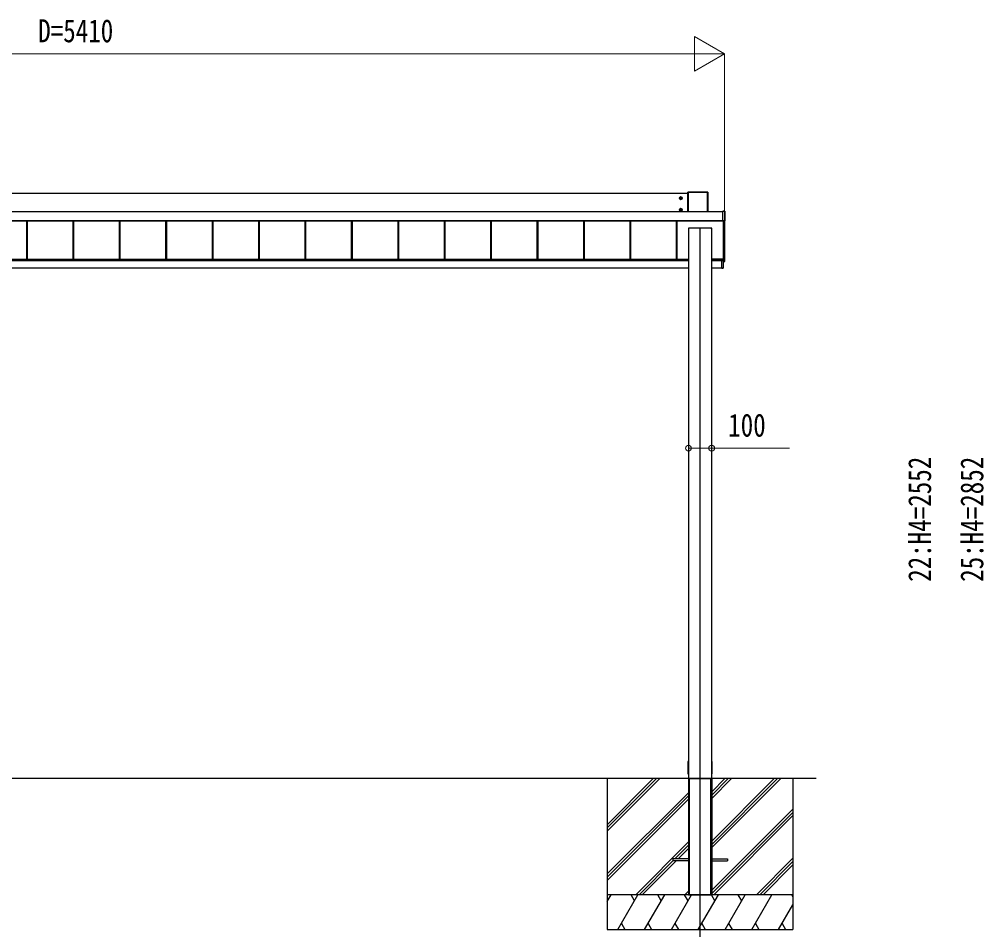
# Model space of a CAD drawing. Units: millimetres, scale not verified. Extents: x -12615 to 12615, y -8910 to 8910.
# Drawn here: x -8299 to -4143, y -5376 to -1455 of the extents above; entities that cross this region are included whole.
import ezdxf
from ezdxf.enums import TextEntityAlignment as Align

# ---------------------------------------------------------------- set-up
doc = ezdxf.new("R2010")
doc.units = ezdxf.units.MM
doc.header["$LTSCALE"] = 30
for name, color, linetype in [('0-3_YKK_11', 7, 'Continuous'), ('0-4_YKK_11E', 7, 'Continuous'), ('0-5_YKK_12', 2, 'Continuous'), ('0-6_YKK_A1', 4, 'Continuous')]:
    doc.layers.add(name, color=color, linetype=linetype)
doc.layers.add('0-7_YKK_D', color=6, linetype='Continuous', lineweight=18)
doc.styles.add('ＭＳ ゴシック', font='')
doc.styles.get('ＭＳ ゴシック').set_extended_font_data('MS Gothic')

msp = doc.modelspace()

# ---------------------------------------------------------------- linework, layer by layer
at = {"layer": '0-3_YKK_11'}
for p, q in [((-5417.94, -2282.31), (-5417.94, -2200.15)), ((-5332.44, -2199.65), (-5417.44, -2199.65)), ((-5331.94, -2200.15), (-5331.94, -2282.31)), ((-10511.94, -2203.87), (-5417.94, -2203.87)), ((-5440.69, -2225.61), (-5455.19, -2225.61)), ((-5447.94, -2218.36), (-5447.94, -2232.86)), ((-5447.18, -2223.33), (-5447.18, -2222.61)), ((-10663.44, -2282.31), (-5266.44, -2282.31)), ((-5440.69, -2275.58), (-5455.19, -2275.58)), ((-5447.94, -2268.33), (-5447.94, -2282.83)), ((-5447.18, -2273.3), (-5447.18, -2272.58)), ((-5264.64, -2281.03), (-5258.94, -2281.03)), ((-5258.44, -2281.53), (-5258.44, -2323.51)), ((-10663.44, -2322.42), (-5266.44, -2322.42)), ((-8266.44, -2488.65), (-8266.44, -2322.42)), ((-8263.84, -2488.65), (-8263.84, -2322.42)), ((-8263.44, -2488.65), (-8263.44, -2322.42)), ((-8066.44, -2488.65), (-8066.44, -2322.42)), ((-8063.84, -2488.65), (-8063.84, -2322.42)), ((-8063.44, -2488.65), (-8063.44, -2322.42)), ((-7866.44, -2488.65), (-7866.44, -2322.42)), ((-7863.84, -2488.65), (-7863.84, -2322.42)), ((-7863.44, -2488.65), (-7863.44, -2322.42)), ((-7666.44, -2488.65), (-7666.44, -2322.42)), ((-7663.84, -2488.65), (-7663.84, -2322.42)), ((-7663.44, -2488.65), (-7663.44, -2322.42)), ((-7466.44, -2488.65), (-7466.44, -2322.42)), ((-7463.84, -2488.65), (-7463.84, -2322.42)), ((-7463.44, -2488.65), (-7463.44, -2322.42)), ((-7266.44, -2488.65), (-7266.44, -2322.42)), ((-7263.84, -2488.65), (-7263.84, -2322.42)), ((-7263.44, -2488.65), (-7263.44, -2322.42)), ((-7066.44, -2488.65), (-7066.44, -2322.42)), ((-7063.84, -2488.65), (-7063.84, -2322.42)), ((-7063.44, -2488.65), (-7063.44, -2322.42)), ((-6866.44, -2488.65), (-6866.44, -2322.42)), ((-6863.84, -2488.65), (-6863.84, -2322.42)), ((-6863.44, -2488.65), (-6863.44, -2322.42)), ((-6666.44, -2488.65), (-6666.44, -2322.42)), ((-6663.84, -2488.65), (-6663.84, -2322.42)), ((-6663.44, -2488.65), (-6663.44, -2322.42)), ((-6466.44, -2488.65), (-6466.44, -2322.42)), ((-6463.84, -2488.65), (-6463.84, -2322.42)), ((-6463.44, -2488.65), (-6463.44, -2322.42)), ((-6266.44, -2488.65), (-6266.44, -2322.42)), ((-6263.84, -2488.65), (-6263.84, -2322.42)), ((-6263.44, -2488.65), (-6263.44, -2322.42)), ((-6066.44, -2488.65), (-6066.44, -2322.42)), ((-6063.84, -2488.65), (-6063.84, -2322.42)), ((-6063.44, -2488.65), (-6063.44, -2322.42)), ((-5866.44, -2488.65), (-5866.44, -2322.42)), ((-5863.84, -2488.65), (-5863.84, -2322.42)), ((-5863.44, -2488.65), (-5863.44, -2322.42)), ((-5666.44, -2488.65), (-5666.44, -2322.42)), ((-5663.84, -2488.65), (-5663.84, -2322.42)), ((-5663.44, -2488.65), (-5663.44, -2322.42)), ((-5466.44, -2488.65), (-5466.44, -2322.42)), ((-5463.84, -2488.65), (-5463.84, -2322.42)), ((-5463.44, -2488.65), (-5463.44, -2322.42)), ((-5265.24, -2323.83), (-5266.44, -2323.83)), ((-5266.44, -2323.83), (-5266.44, -2323.83)), ((-5265.24, -2323.83), (-5265.24, -2323.83)), ((-5264.64, -2324.01), (-5258.94, -2324.01)), ((-5414.94, -2354.01), (-5414.94, -2354.3)), ((-5412.74, -2354), (-5414.64, -2354)), ((-5412.44, -2354.3), (-5412.44, -2354.01)), ((-5412.44, -2354.21), (-5411.44, -2354.21)), ((-5410.94, -2354.3), (-5410.94, -2354.23)), ((-5318.94, -2354.3), (-5318.94, -2354.23)), ((-5318.44, -2354.21), (-5317.44, -2354.21)), ((-5317.44, -2354.3), (-5317.44, -2354.01)), ((-5317.14, -2354), (-5315.24, -2354)), ((-5314.94, -2354.01), (-5314.94, -2354.3)), ((-10514.94, -2488.65), (-5414.94, -2488.65)), ((-5265.94, -2490.71), (-5265.94, -2493.29)), ((-5265.94, -2493.31), (-5265.94, -2493.29)), ((-10514.94, -2493.52), (-5414.94, -2493.52)), ((-5314.94, -2493.52), (-5271.94, -2493.52)), ((-5265.75, -2493.49), (-5265.76, -2493.49)), ((-5265.74, -2493.49), (-5265.74, -2493.49)), ((-5259.41, -2498.21), (-5265.44, -2498.59)), ((-5259.41, -2497.96), (-5258.94, -2497.47)), ((-5315.24, -4725), (-5414.64, -4725)), ((-5412.44, -5225), (-5412.44, -4725)), ((-5410.94, -5225), (-5410.94, -4725)), ((-5318.94, -5225), (-5318.94, -4725)), ((-5317.44, -5225), (-5317.44, -4725))]:
    msp.add_line(p, q, dxfattribs=at)
for points in [[(-5452.94, -2222.72), (-5452.94, -2228.5), (-5447.94, -2231.38), (-5442.94, -2228.5), (-5442.94, -2222.72), (-5447.94, -2219.84)], [(-5452.94, -2272.69), (-5452.94, -2278.47), (-5447.94, -2281.35), (-5442.94, -2278.47), (-5442.94, -2272.69), (-5447.94, -2269.81)]]:
    msp.add_lwpolyline(points, close=True, dxfattribs=at)
for points in [[(-5450.22, -2224.85), (-5450.94, -2224.85), (-5450.94, -2226.37), (-5450.22, -2226.37)], [(-5447.18, -2222.61), (-5448.7, -2222.61), (-5448.7, -2223.33)], [(-5448.7, -2227.89), (-5448.7, -2228.61), (-5447.18, -2228.61), (-5447.18, -2227.89)], [(-5445.66, -2226.37), (-5444.94, -2226.37), (-5444.94, -2224.85), (-5445.66, -2224.85)], [(-5450.22, -2274.82), (-5450.94, -2274.82), (-5450.94, -2276.34), (-5450.22, -2276.34)], [(-5447.18, -2272.58), (-5448.7, -2272.58), (-5448.7, -2273.3)], [(-5448.7, -2277.86), (-5448.7, -2278.58), (-5447.18, -2278.58), (-5447.18, -2277.86)], [(-5445.66, -2276.34), (-5444.94, -2276.34), (-5444.94, -2274.82), (-5445.66, -2274.82)], [(-5266.44, -2323.83), (-5266.44, -2323.28), (-5266.44, -2322.77), (-5266.44, -2281.71), (-5266.44, -2281.23), (-5266.44, -2281.08), (-5266.44, -2281.08), (-5265.24, -2281.08)], [(-5259.94, -2324.01), (-5259.94, -2496.43), (-5259.94, -2497), (-5265.44, -2497.33)], [(-5264.94, -2323.84), (-5264.94, -2496.98), (-5260.44, -2496.98), (-5259.94, -2496.48)], [(-5314.94, -5225), (-5314.94, -4721), (-5314.94, -2354.3), (-5315.24, -2354.3), (-5414.64, -2354.3), (-5414.94, -2354.3), (-5414.94, -4721), (-5414.94, -5225)], [(-5267.94, -2488.99), (-5267.94, -2488.94), (-5267.94, -2488.65), (-5314.94, -2488.65)], [(-5266.94, -2488.26), (-5266.94, -2489), (-5271.94, -2488.99), (-5271.94, -2493.28), (-5271.94, -2493.48), (-5265.75, -2493.49), (-5265.75, -2493.79)], [(-5264.94, -2487.96), (-5265.24, -2488.26), (-5268.44, -2488.26), (-5268.44, -2488.65)], [(-5265.44, -2488.26), (-5265.44, -2490.21), (-5265.44, -2493.79), (-5265.44, -2526.88)], [(-5259.41, -2498.21), (-5258.94, -2497.71), (-5258.94, -2497.47), (-5258.94, -2455.94), (-5259.94, -2455.88)], [(-10514.94, -2525), (-10514.57, -2525), (-10514.09, -2525), (-5415.79, -2525), (-5415.31, -2525), (-5414.94, -2525)], [(-5415.81, -2525), (-5415.96, -2527.5), (-5415.44, -2527.5), (-5414.94, -2527.5)], [(-5314.94, -2525), (-5314.57, -2525), (-5314.09, -2525), (-5271.94, -2525)], [(-5314.94, -2527.5), (-5314.44, -2527.5), (-5313.92, -2527.5), (-5314.07, -2525)], [(-5271.94, -2527.26), (-5271.94, -2493.78), (-5271.94, -2493.48)], [(-5271.94, -2527.26), (-5271.94, -2527.56), (-5265.72, -2527.18), (-5265.44, -2526.88)], [(-5265.44, -2498.01), (-5265.12, -2498.31), (-5259.41, -2497.96)], [(-5414.94, -4650.5), (-5416.67, -4650.5), (-5417.17, -4650.5), (-5417.44, -4681.7), (-5417.24, -4705), (-5416.74, -4705), (-5414.94, -4705)], [(-5314.94, -4705), (-5313.14, -4705), (-5312.64, -4705), (-5312.44, -4681.7), (-5312.71, -4650.5), (-5313.21, -4650.5), (-5314.94, -4650.5)]]:
    msp.add_lwpolyline(points, dxfattribs=at)
for centre, radius in [((-5447.94, -2225.61), 6.25), ((-5447.94, -2225.61), 5), ((-5447.94, -2275.58), 6.25), ((-5447.94, -2275.58), 5)]:
    msp.add_circle(centre, radius, dxfattribs=at)
for centre, radius, start, end in [((-5447.94, -2225.61), 5.58, 153.74848, 206.25152), ((-5447.94, -2225.61), 5.58, 93.74848, 146.25152), ((-5447.94, -2225.61), 5.58, 213.74848, 266.25152), ((-5450.22, -2223.33), 1.52, 270, 0), ((-5450.22, -2227.89), 1.52, 0, 90), ((-5447.94, -2225.61), 5.58, 33.74848, 86.25152), ((-5447.94, -2225.61), 5.58, 273.74848, 326.25152), ((-5445.66, -2223.33), 1.52, 180, 270), ((-5445.66, -2227.89), 1.52, 90, 180), ((-5447.94, -2225.61), 5.58, 333.74848, 26.25152), ((-5447.94, -2275.58), 5.58, 153.74848, 206.25152), ((-5447.94, -2275.58), 5.58, 93.74848, 146.25152), ((-5447.94, -2275.58), 5.58, 213.74848, 266.25152), ((-5450.22, -2273.3), 1.52, 270, 0), ((-5450.22, -2277.86), 1.52, 0, 90), ((-5447.94, -2275.58), 5.58, 33.74848, 86.25152), ((-5447.94, -2275.58), 5.58, 273.74848, 326.25152), ((-5445.66, -2273.3), 1.52, 180, 270), ((-5445.66, -2277.86), 1.52, 90, 180), ((-5447.94, -2275.58), 5.58, 333.74848, 26.25152), ((-5264.8, -2279.67), 1.41, 271.33232, 274.49739), ((-5265.15, -2326.45), 2.62, 81.42612, 92.09097)]:
    msp.add_arc(centre, radius, start, end, dxfattribs=at)
for centre, major_axis, ratio, start_param, end_param in [((-5417.44, -2200.15), (0.382, -0.325), 0.996231, 2.2770247, 3.8440941), ((-5332.44, -2200.15), (0.382, 0.325), 0.996231, 5.5806839, 7.1477533), ((-5265.24, -2281.07), (0.6, 0), 0.026226, 4.712389, 5.6461648), ((-5264.64, -2281.33), (0, 0.3), 0.998743, 6.2831853, 6.8214342), ((-5258.94, -2281.53), (0.382, 0.325), 0.996231, 5.5806839, 7.1477533), ((-5264.64, -2323.71), (0, 0.3), 0.998743, 2.0534275, 3.1415927), ((-5258.94, -2323.51), (0.382, -0.325), 0.996231, 5.4186173, 6.9856867), ((-5414.64, -2354.01), (0.3, 0), 0.034921, 1.5707963, 3.1415927), ((-5412.74, -2354.01), (0.3, 0), 0.034921, 6.2831853, 7.8539816), ((-5411.44, -2354.23), (0.5, 0), 0.034921, 6.2831853, 7.8539816), ((-5318.44, -2354.23), (0.5, 0), 0.034921, 1.5707963, 3.1415927), ((-5317.14, -2354.01), (0.3, 0), 0.034921, 1.5707963, 3.1415927), ((-5315.24, -2354.01), (0.3, 0), 0.034921, 6.2831853, 7.8539816), ((-5265.74, -2490.71), (-0.108, 0.169), 0.994155, 5.7105836, 7.28138), ((-5265.74, -2493.29), (0.145, 0.15), 0.921201, 2.3804184, 3.9145081)]:
    msp.add_ellipse(centre, major_axis=major_axis, ratio=ratio, start_param=start_param, end_param=end_param, dxfattribs=at)
at = {"layer": '0-4_YKK_11E'}
for p, q in [((-5417.1, -2200.28), (-5417.1, -2282.31)), ((-10663.44, -2282.79), (-5266.44, -2282.79)), ((-5265.24, -2281.08), (-5266.44, -2281.08)), ((-5259.4, -2281.71), (-5266.44, -2281.71)), ((-5265.24, -2281.08), (-5265.24, -2281.08)), ((-5264.69, -2281.07), (-5264.64, -2281.07)), ((-5264.64, -2281.07), (-5264.64, -2281.03)), ((-10663.44, -2321.76), (-5266.44, -2321.76)), ((-10663.44, -2322.28), (-5266.44, -2322.28)), ((-5266.44, -2322.42), (-10663.44, -2322.42)), ((-5266.44, -2323.83), (-5265.24, -2323.83)), ((-5414.64, -2354), (-5414.64, -2354.3)), ((-5412.74, -2354.3), (-5412.74, -2354)), ((-5411.44, -2354.21), (-5411.44, -2354.3)), ((-5318.44, -2354.3), (-5318.44, -2354.21)), ((-5317.14, -2354.3), (-5317.14, -2354)), ((-5315.24, -2354), (-5315.24, -2354.3)), ((-10514.94, -2490.65), (-5414.94, -2490.65)), ((-5314.94, -2490.65), (-5271.94, -2490.65)), ((-5271.94, -2493.28), (-5266.22, -2493.29)), ((-5414.94, -2527.18), (-5415.44, -2527.18)), ((-5314.44, -2527.18), (-5314.57, -2525)), ((-5265.74, -2493.79), (-5271.94, -2493.78)), ((-5265.44, -2498.59), (-5259.41, -2498.21)), ((-5259.41, -2497.96), (-5259.41, -2498.21))]:
    msp.add_line(p, q, dxfattribs=at)
for points in [[(-5417.94, -2200.15), (-5417.6, -2200.29), (-5417.6, -2282.31)], [(-5332.78, -2282.31), (-5332.78, -2200.28), (-5417.1, -2200.28), (-5417.1, -2199.79), (-5417.6, -2200.29)], [(-5417.44, -2199.65), (-5417.1, -2199.79), (-5332.78, -2199.79), (-5332.44, -2199.65)], [(-5332.78, -2200.28), (-5332.78, -2199.79), (-5332.28, -2200.29)], [(-5332.28, -2282.31), (-5332.28, -2200.29), (-5331.94, -2200.15)], [(-5258.94, -2281.03), (-5259.4, -2281.23), (-5259.4, -2281.71), (-5259.4, -2322.77), (-5266.44, -2322.77)], [(-5266.44, -2281.23), (-5259.4, -2281.23), (-5258.9, -2281.73)], [(-5258.44, -2323.51), (-5258.9, -2322.79), (-5258.9, -2281.73), (-5258.44, -2281.53)], [(-5258.94, -2324.01), (-5259.4, -2323.28), (-5266.44, -2323.28)], [(-5264.78, -2323.86), (-5264.64, -2323.89), (-5264.64, -2324.01)], [(-5259.4, -2322.77), (-5259.4, -2323.28), (-5258.9, -2322.79)], [(-5265.94, -2493.29), (-5266.22, -2493.29), (-5266.22, -2490.71), (-5265.94, -2490.71)], [(-5265.74, -2493.49), (-5265.74, -2490.21), (-5265.72, -2490.21), (-5265.72, -2488.26)], [(-5415.44, -2527.5), (-5415.44, -2527.18), (-5415.31, -2525)], [(-5314.94, -2527.18), (-5314.44, -2527.18), (-5314.44, -2527.5)], [(-5265.44, -2526.88), (-5265.72, -2526.88), (-5271.94, -2527.26)], [(-5265.75, -2493.79), (-5265.72, -2493.79), (-5265.72, -2526.88)], [(-5265.44, -2498.06), (-5265.12, -2498.36), (-5265.12, -2498.31)], [(-5259.41, -2498.21), (-5259.41, -2498.21), (-5258.94, -2497.71)]]:
    msp.add_lwpolyline(points, dxfattribs=at)
for centre, radius, start, end in [((-5417.22, -2204.39), 4.12, 88.40447, 95.35624), ((-5332.66, -2204.39), 4.12, 84.64376, 91.59553), ((-5259.29, -2285.83), 4.12, 84.64376, 91.59553), ((-5259.29, -2326.89), 4.12, 84.64376, 91.59553), ((-5266.15, -2495.28), 1.98, 83.79926, 91.95127), ((-5267.07, -2490.28), 1.35, 350.09675, 2.91202), ((-5266.99, -2493.72), 1.25, 356.45735, 10.27369), ((-5266.95, -2493.67), 1.21, 354.17006, 8.37745), ((-5266.94, -2493.72), 1.22, 356.27163, 10.47203), ((-5266.95, -2527.03), 1.24, 353.06854, 6.93146)]:
    msp.add_arc(centre, radius, start, end, dxfattribs=at)
for centre, major_axis, ratio, start_param, end_param in [((-5265.24, -2281.07), (0.6, 0), 0.026226, 5.6461648, 6.2831853), ((-5265.24, -2323.89), (0.6, 0), 0.096025, 6.2831853, 7.8539816), ((-5265.72, -2490.71), (-0.301, 0.4), 0.997782, 5.6362522, 7.2070486), ((-5266.24, -2493.29), (-0.001, 0.2), 0.09157, 4.6769241, 4.7117655), ((-5265.74, -2493.29), (0.482, 0.007), 0.414889, 3.1353871, 4.6694768), ((-5415.44, -2527.2), (0.5, -0.018), 0.036539, 1.5736281, 3.1406975), ((-5314.44, -2527.2), (0.5, 0.018), 0.036539, 0.0008951, 1.5679645), ((-5265.72, -2493.29), (-0.301, 0.4), 0.997782, 2.4579529, 2.4946596), ((-5265.72, -2498.39), (0.6, 0.037), 0.034769, 5.198958, 6.2810574)]:
    msp.add_ellipse(centre, major_axis=major_axis, ratio=ratio, start_param=start_param, end_param=end_param, dxfattribs=at)
at = {"layer": '0-5_YKK_12'}
msp.add_line((-5364.94, -5475), (-5364.94, -2351.8), dxfattribs=at)
at = {"layer": '0-6_YKK_A1'}
for p, q in [((-4864.94, -4725), (-10514.94, -4725)), ((-5764.94, -4725), (-5764.94, -5375)), ((-5764.94, -4951.63), (-5538.31, -4725)), ((-5764.94, -4923.35), (-5566.59, -4725)), ((-5764.94, -4937.49), (-5552.51, -4725.06)), ((-5414.94, -4725), (-5414.94, -5225)), ((-5414.64, -4725), (-5315.24, -4725)), ((-5314.94, -4725), (-5314.94, -5225)), ((-5314.94, -4810), (-5229.94, -4725)), ((-5314.94, -4795.86), (-5244.08, -4725)), ((-5314.94, -4781.71), (-5258.23, -4725)), ((-5314.94, -5022.13), (-5017.85, -4725.04)), ((-5314.94, -5007.99), (-5031.99, -4725.04)), ((-5314.94, -4993.85), (-5046.13, -4725.04)), ((-4964.94, -4725), (-4964.94, -5375)), ((-5764.94, -5135.48), (-5414.94, -4785.48)), ((-5764.94, -5149.62), (-5414.94, -4799.62)), ((-5764.94, -5163.76), (-5414.94, -4813.76)), ((-5314.94, -5205.98), (-4964.94, -4855.98)), ((-5314.94, -5220.12), (-4964.94, -4870.12)), ((-5305.68, -5225), (-4964.94, -4884.26)), ((-5642.33, -5225), (-5414.94, -4997.61)), ((-5473.69, -5070.5), (-5414.94, -5011.75)), ((-5459.55, -5070.5), (-5414.94, -5025.9)), ((-5121.83, -5225), (-4964.94, -5068.11)), ((-5628.19, -5225), (-5482.44, -5079.25)), ((-5614.05, -5225), (-5468.55, -5079.5)), ((-5482.44, -5070.5), (-5482.44, -5079.5)), ((-5414.94, -5070.5), (-5482.44, -5070.5)), ((-5414.94, -5079.5), (-5482.44, -5079.5)), ((-5314.94, -5070.5), (-5247.44, -5070.5)), ((-5314.94, -5079.5), (-5247.44, -5079.5)), ((-5247.44, -5070.5), (-5247.44, -5079.5)), ((-5107.69, -5225), (-4964.94, -5082.25)), ((-5093.55, -5225), (-4964.94, -5096.39)), ((-4964.94, -5225), (-5764.94, -5225)), ((-5764.94, -5253.94), (-5748.23, -5225)), ((-5719.36, -5375), (-5632.76, -5225)), ((-5647.76, -5250.98), (-5662.76, -5225)), ((-5603.89, -5375), (-5517.29, -5225)), ((-5532.29, -5250.98), (-5547.29, -5225)), ((-5488.42, -5375), (-5401.82, -5225)), ((-5416.82, -5250.98), (-5431.82, -5225)), ((-5430.2, -5225), (-5414.94, -5209.74)), ((-5414.94, -5225), (-5314.94, -5225)), ((-5372.95, -5375), (-5286.35, -5225)), ((-5301.35, -5250.98), (-5316.35, -5225)), ((-5257.48, -5375), (-5170.88, -5225)), ((-5185.88, -5250.98), (-5200.88, -5225)), ((-5142.01, -5375), (-5055.41, -5225)), ((-4964.94, -5233.66), (-4969.94, -5225)), ((-5763.23, -5250.98), (-5764.94, -5248.02)), ((-5026.54, -5375), (-4964.94, -5268.3)), ((-5704.37, -5349.02), (-5689.37, -5375)), ((-5588.9, -5349.02), (-5573.9, -5375)), ((-5473.43, -5349.02), (-5458.43, -5375)), ((-5357.95, -5349.02), (-5342.95, -5375)), ((-5242.49, -5349.02), (-5227.49, -5375)), ((-5127.01, -5349.02), (-5112.02, -5375)), ((-5011.54, -5349.02), (-4996.55, -5375)), ((-5764.94, -5375), (-4964.94, -5375))]:
    msp.add_line(p, q, dxfattribs=at)
at = {"layer": '0-7_YKK_D'}
for p, q in [((-5259.94, -1603.87), (-5389.84, -1528.87)), ((-5389.84, -1528.87), (-5389.84, -1678.87)), ((-10519.94, -1603.87), (-5409.94, -1603.87)), ((-5259.94, -1603.87), (-5519.75, -1603.87)), ((-5259.94, -1603.87), (-5389.84, -1678.87)), ((-5259.94, -2323.01), (-5259.94, -1602.87)), ((-5414.94, -3299.47), (-5414.94, -3302.99))]:
    msp.add_line(p, q, dxfattribs=at)
msp.add_lwpolyline([(-5414.94, -3301.99), (-5314.94, -3301.99), (-4979.14, -3301.99)], dxfattribs=at)
for centre in [(-5414.94, -3301.99), (-5314.94, -3301.99)]:
    msp.add_circle(centre, 12.75, dxfattribs=at)

# ---------------------------------------------------------------- texts
at = {"layer": '0-7_YKK_D', "style": 'ＭＳ ゴシック', "width": 0.8}
for s, p in [('D=5410', (-8216.94, -1583.87)), ('100', (-5243.94, -3281.99))]:
    msp.add_text(s, height=98.97, dxfattribs=at).set_placement(p, align=Align.BOTTOM_LEFT)
for s, p in [('22:H4=2552', (-4339.9, -3877.61)), ('25:H4=2852', (-4114.9, -3877.61))]:
    msp.add_text(s, height=98.97, rotation=90, dxfattribs=at).set_placement(p, align=Align.BOTTOM_LEFT)

doc.saveas('drawing.dxf')
